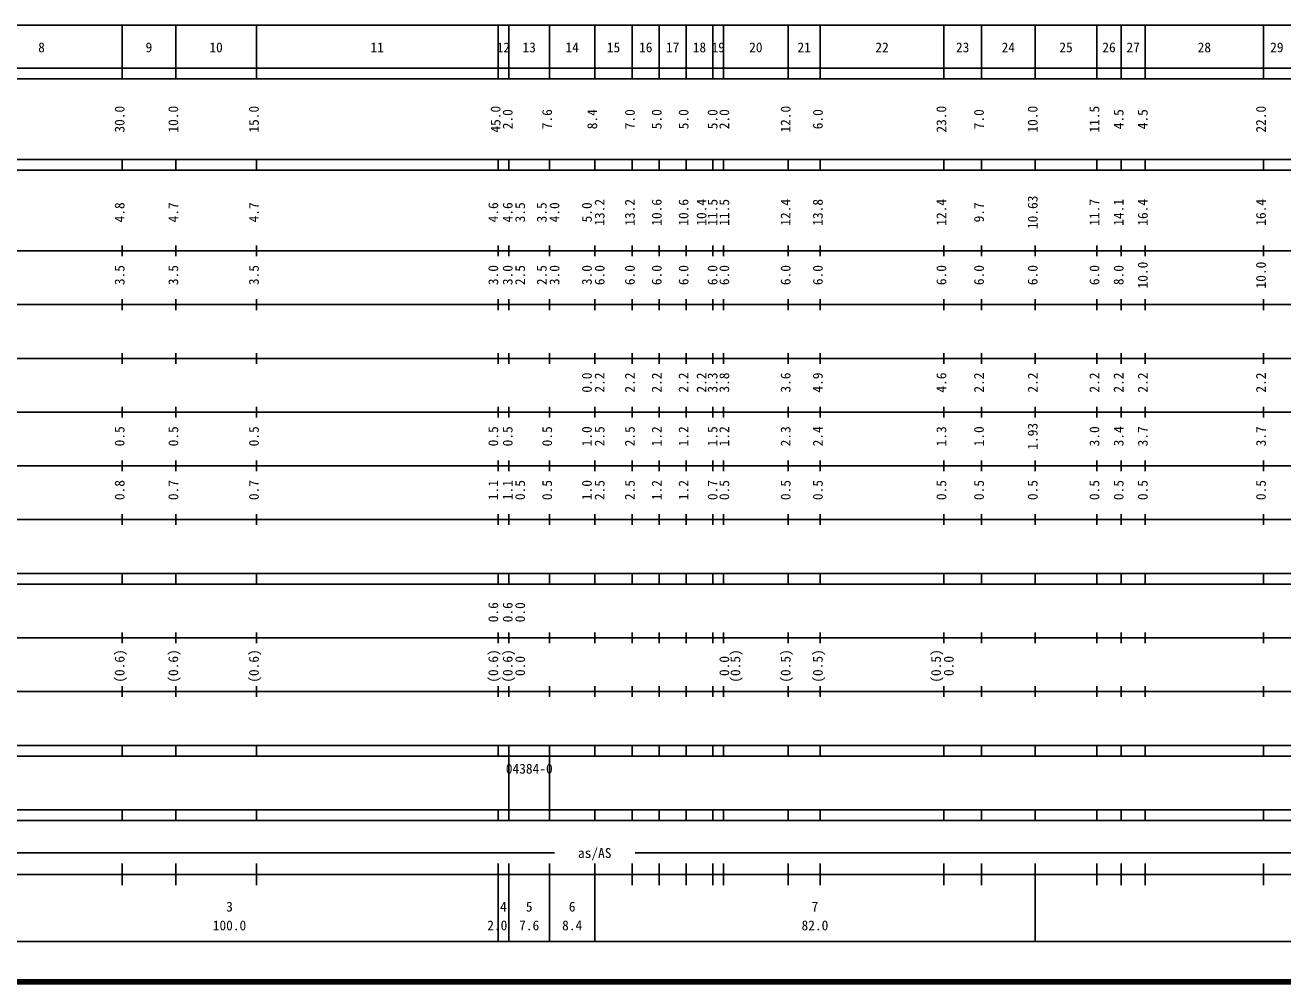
# Model space of a CAD drawing. Units: millimetres on the paper, enlarged 1000 times. Extents: x 40000 to 680000, y 20000 to 380000.
# Drawn here: x 279956 to 514117, y 20000 to 198000 of the extents above; entities that cross this region are included whole.
import ezdxf
from ezdxf.enums import TextEntityAlignment as Align

# ---------------------------------------------------------------- set-up
doc = ezdxf.new("R2010")
doc.units = ezdxf.units.MM
doc.header["$LTSCALE"] = 1000
doc.layers.add('M-TTL', color=2, linetype='Continuous', lineweight=140)
doc.layers.add('M-TTL-BAND', color=7, linetype='Continuous', lineweight=25)
doc.styles.add('ＭＳ ゴシック', font='')
doc.styles.get('ＭＳ ゴシック').set_extended_font_data('MS Gothic')

msp = doc.modelspace()

# ---------------------------------------------------------------- linework, layer by layer
at = {"layer": 'M-TTL'}
msp.add_line((40000, 20000), (680000, 20000), dxfattribs=at)
at = {"layer": 'M-TTL-BAND'}
for p, q in [((68000, 198000), (579000, 198000)), ((298000, 188000), (298000, 198000)), ((308000, 188000), (308000, 198000)), ((323000, 188000), (323000, 198000)), ((368000, 188000), (368000, 198000)), ((370000, 188000), (370000, 198000)), ((377600, 188000), (377600, 198000)), ((386000, 188000), (386000, 198000)), ((393000, 188000), (393000, 198000)), ((398000, 188000), (398000, 198000)), ((403000, 188000), (403000, 198000)), ((408000, 188000), (408000, 198000)), ((410000, 188000), (410000, 198000)), ((422000, 188000), (422000, 198000)), ((428000, 188000), (428000, 198000)), ((451000, 188000), (451000, 198000)), ((458000, 188000), (458000, 198000)), ((468000, 188000), (468000, 198000)), ((479500, 188000), (479500, 198000)), ((484000, 188000), (484000, 198000)), ((488500, 188000), (488500, 198000)), ((510500, 188000), (510500, 198000)), ((40000, 190000), (579000, 190000)), ((40000, 188000), (579000, 188000)), ((40000, 173000), (579000, 173000)), ((40000, 171000), (579000, 171000)), ((298000, 171000), (298000, 173000)), ((308000, 171000), (308000, 173000)), ((323000, 171000), (323000, 173000)), ((368000, 171000), (368000, 173000)), ((370000, 171000), (370000, 173000)), ((377600, 171000), (377600, 173000)), ((386000, 171000), (386000, 173000)), ((393000, 171000), (393000, 173000)), ((398000, 171000), (398000, 173000)), ((403000, 171000), (403000, 173000)), ((408000, 171000), (408000, 173000)), ((410000, 171000), (410000, 173000)), ((422000, 171000), (422000, 173000)), ((428000, 171000), (428000, 173000)), ((451000, 171000), (451000, 173000)), ((458000, 171000), (458000, 173000)), ((468000, 171000), (468000, 173000)), ((479500, 171000), (479500, 173000)), ((484000, 171000), (484000, 173000)), ((488500, 171000), (488500, 173000)), ((510500, 171000), (510500, 173000)), ((298000, 155000), (298000, 157000)), ((308000, 155000), (308000, 157000)), ((323000, 155000), (323000, 157000)), ((368000, 155000), (368000, 157000)), ((370000, 155000), (370000, 157000)), ((377600, 155000), (377600, 157000)), ((386000, 155000), (386000, 157000)), ((393000, 155000), (393000, 157000)), ((398000, 155000), (398000, 157000)), ((403000, 155000), (403000, 157000)), ((408000, 155000), (408000, 157000)), ((410000, 155000), (410000, 157000)), ((422000, 155000), (422000, 157000)), ((428000, 155000), (428000, 157000)), ((451000, 155000), (451000, 157000)), ((458000, 155000), (458000, 157000)), ((468000, 155000), (468000, 157000)), ((479500, 155000), (479500, 157000)), ((484000, 155000), (484000, 157000)), ((488500, 155000), (488500, 157000)), ((510500, 155000), (510500, 157000)), ((40000, 156000), (579000, 156000)), ((46000, 146000), (579000, 146000)), ((298000, 145000), (298000, 147000)), ((308000, 145000), (308000, 147000)), ((323000, 145000), (323000, 147000)), ((368000, 145000), (368000, 147000)), ((370000, 145000), (370000, 147000)), ((377600, 145000), (377600, 147000)), ((386000, 145000), (386000, 147000)), ((393000, 145000), (393000, 147000)), ((398000, 145000), (398000, 147000)), ((403000, 145000), (403000, 147000)), ((408000, 145000), (408000, 147000)), ((410000, 145000), (410000, 147000)), ((422000, 145000), (422000, 147000)), ((428000, 145000), (428000, 147000)), ((451000, 145000), (451000, 147000)), ((458000, 145000), (458000, 147000)), ((468000, 145000), (468000, 147000)), ((479500, 145000), (479500, 147000)), ((484000, 145000), (484000, 147000)), ((488500, 145000), (488500, 147000)), ((510500, 145000), (510500, 147000)), ((52000, 136000), (579000, 136000)), ((298000, 135000), (298000, 137000)), ((308000, 135000), (308000, 137000)), ((323000, 135000), (323000, 137000)), ((368000, 135000), (368000, 137000)), ((370000, 135000), (370000, 137000)), ((377600, 135000), (377600, 137000)), ((386000, 135000), (386000, 137000)), ((393000, 135000), (393000, 137000)), ((398000, 135000), (398000, 137000)), ((403000, 135000), (403000, 137000)), ((408000, 135000), (408000, 137000)), ((410000, 135000), (410000, 137000)), ((422000, 135000), (422000, 137000)), ((428000, 135000), (428000, 137000)), ((451000, 135000), (451000, 137000)), ((458000, 135000), (458000, 137000)), ((468000, 135000), (468000, 137000)), ((479500, 135000), (479500, 137000)), ((484000, 135000), (484000, 137000)), ((488500, 135000), (488500, 137000)), ((510500, 135000), (510500, 137000)), ((298000, 125000), (298000, 127000)), ((308000, 125000), (308000, 127000)), ((323000, 125000), (323000, 127000)), ((368000, 125000), (368000, 127000)), ((370000, 125000), (370000, 127000)), ((377600, 125000), (377600, 127000)), ((386000, 125000), (386000, 127000)), ((393000, 125000), (393000, 127000)), ((398000, 125000), (398000, 127000)), ((403000, 125000), (403000, 127000)), ((408000, 125000), (408000, 127000)), ((410000, 125000), (410000, 127000)), ((422000, 125000), (422000, 127000)), ((428000, 125000), (428000, 127000)), ((451000, 125000), (451000, 127000)), ((458000, 125000), (458000, 127000)), ((468000, 125000), (468000, 127000)), ((479500, 125000), (479500, 127000)), ((484000, 125000), (484000, 127000)), ((488500, 125000), (488500, 127000)), ((510500, 125000), (510500, 127000)), ((46000, 126000), (579000, 126000)), ((52000, 116000), (579000, 116000)), ((298000, 115000), (298000, 117000)), ((308000, 115000), (308000, 117000)), ((323000, 115000), (323000, 117000)), ((368000, 115000), (368000, 117000)), ((370000, 115000), (370000, 117000)), ((377600, 115000), (377600, 117000)), ((386000, 115000), (386000, 117000)), ((393000, 115000), (393000, 117000)), ((398000, 115000), (398000, 117000)), ((403000, 115000), (403000, 117000)), ((408000, 115000), (408000, 117000)), ((410000, 115000), (410000, 117000)), ((422000, 115000), (422000, 117000)), ((428000, 115000), (428000, 117000)), ((451000, 115000), (451000, 117000)), ((458000, 115000), (458000, 117000)), ((468000, 115000), (468000, 117000)), ((479500, 115000), (479500, 117000)), ((484000, 115000), (484000, 117000)), ((488500, 115000), (488500, 117000)), ((510500, 115000), (510500, 117000)), ((46000, 106000), (579000, 106000)), ((298000, 105000), (298000, 107000)), ((308000, 105000), (308000, 107000)), ((323000, 105000), (323000, 107000)), ((368000, 105000), (368000, 107000)), ((370000, 105000), (370000, 107000)), ((377600, 105000), (377600, 107000)), ((386000, 105000), (386000, 107000)), ((393000, 105000), (393000, 107000)), ((398000, 105000), (398000, 107000)), ((403000, 105000), (403000, 107000)), ((408000, 105000), (408000, 107000)), ((410000, 105000), (410000, 107000)), ((422000, 105000), (422000, 107000)), ((428000, 105000), (428000, 107000)), ((451000, 105000), (451000, 107000)), ((458000, 105000), (458000, 107000)), ((468000, 105000), (468000, 107000)), ((479500, 105000), (479500, 107000)), ((484000, 105000), (484000, 107000)), ((488500, 105000), (488500, 107000)), ((510500, 105000), (510500, 107000)), ((40000, 96000), (579000, 96000)), ((40000, 94000), (579000, 94000)), ((298000, 94000), (298000, 96000)), ((308000, 94000), (308000, 96000)), ((323000, 94000), (323000, 96000)), ((368000, 94000), (368000, 96000)), ((370000, 94000), (370000, 96000)), ((377600, 94000), (377600, 96000)), ((386000, 94000), (386000, 96000)), ((393000, 94000), (393000, 96000)), ((398000, 94000), (398000, 96000)), ((403000, 94000), (403000, 96000)), ((408000, 94000), (408000, 96000)), ((410000, 94000), (410000, 96000)), ((422000, 94000), (422000, 96000)), ((428000, 94000), (428000, 96000)), ((451000, 94000), (451000, 96000)), ((458000, 94000), (458000, 96000)), ((468000, 94000), (468000, 96000)), ((479500, 94000), (479500, 96000)), ((484000, 94000), (484000, 96000)), ((488500, 94000), (488500, 96000)), ((510500, 94000), (510500, 96000)), ((298000, 83000), (298000, 85000)), ((308000, 83000), (308000, 85000)), ((323000, 83000), (323000, 85000)), ((368000, 83000), (368000, 85000)), ((370000, 83000), (370000, 85000)), ((377600, 83000), (377600, 85000)), ((386000, 83000), (386000, 85000)), ((393000, 83000), (393000, 85000)), ((398000, 83000), (398000, 85000)), ((403000, 83000), (403000, 85000)), ((408000, 83000), (408000, 85000)), ((410000, 83000), (410000, 85000)), ((422000, 83000), (422000, 85000)), ((428000, 83000), (428000, 85000)), ((451000, 83000), (451000, 85000)), ((458000, 83000), (458000, 85000)), ((468000, 83000), (468000, 85000)), ((479500, 83000), (479500, 85000)), ((484000, 83000), (484000, 85000)), ((488500, 83000), (488500, 85000)), ((510500, 83000), (510500, 85000)), ((49000, 84000), (579000, 84000)), ((298000, 73000), (298000, 75000)), ((308000, 73000), (308000, 75000)), ((323000, 73000), (323000, 75000)), ((368000, 73000), (368000, 75000)), ((370000, 73000), (370000, 75000)), ((377600, 73000), (377600, 75000)), ((386000, 73000), (386000, 75000)), ((393000, 73000), (393000, 75000)), ((398000, 73000), (398000, 75000)), ((403000, 73000), (403000, 75000)), ((408000, 73000), (408000, 75000)), ((410000, 73000), (410000, 75000)), ((422000, 73000), (422000, 75000)), ((428000, 73000), (428000, 75000)), ((451000, 73000), (451000, 75000)), ((458000, 73000), (458000, 75000)), ((468000, 73000), (468000, 75000)), ((479500, 73000), (479500, 75000)), ((484000, 73000), (484000, 75000)), ((488500, 73000), (488500, 75000)), ((510500, 73000), (510500, 75000)), ((40000, 74000), (579000, 74000)), ((40000, 64000), (579000, 64000)), ((298000, 62000), (298000, 64000)), ((308000, 62000), (308000, 64000)), ((323000, 62000), (323000, 64000)), ((368000, 62000), (368000, 64000)), ((370000, 62000), (370000, 64000)), ((377600, 62000), (377600, 64000)), ((386000, 62000), (386000, 64000)), ((393000, 62000), (393000, 64000)), ((398000, 62000), (398000, 64000)), ((403000, 62000), (403000, 64000)), ((408000, 62000), (408000, 64000)), ((410000, 62000), (410000, 64000)), ((422000, 62000), (422000, 64000)), ((428000, 62000), (428000, 64000)), ((451000, 62000), (451000, 64000)), ((458000, 62000), (458000, 64000)), ((468000, 62000), (468000, 64000)), ((479500, 62000), (479500, 64000)), ((484000, 62000), (484000, 64000)), ((488500, 62000), (488500, 64000)), ((510500, 62000), (510500, 64000)), ((40000, 62000), (579000, 62000)), ((370000, 52000), (370000, 62000)), ((377600, 52000), (377600, 62000)), ((40000, 52000), (579000, 52000)), ((298000, 50000), (298000, 52000)), ((308000, 50000), (308000, 52000)), ((323000, 50000), (323000, 52000)), ((368000, 50000), (368000, 52000)), ((370000, 50000), (370000, 52000)), ((377600, 50000), (377600, 52000)), ((386000, 50000), (386000, 52000)), ((393000, 50000), (393000, 52000)), ((398000, 50000), (398000, 52000)), ((403000, 50000), (403000, 52000)), ((408000, 50000), (408000, 52000)), ((410000, 50000), (410000, 52000)), ((422000, 50000), (422000, 52000)), ((428000, 50000), (428000, 52000)), ((451000, 50000), (451000, 52000)), ((458000, 50000), (458000, 52000)), ((468000, 50000), (468000, 52000)), ((479500, 50000), (479500, 52000)), ((484000, 50000), (484000, 52000)), ((488500, 50000), (488500, 52000)), ((510500, 50000), (510500, 52000)), ((40000, 50000), (579000, 50000)), ((71000, 44000), (378500, 44000)), ((393500, 44000), (565000, 44000)), ((40000, 40000), (579000, 40000)), ((298000, 38000), (298000, 42000)), ((308000, 38000), (308000, 42000)), ((323000, 38000), (323000, 42000)), ((368000, 27500), (368000, 42000)), ((370000, 27500), (370000, 42000)), ((377600, 27500), (377600, 42000)), ((386000, 27500), (386000, 42000)), ((393000, 38000), (393000, 42000)), ((398000, 38000), (398000, 42000)), ((403000, 38000), (403000, 42000)), ((408000, 38000), (408000, 42000)), ((410000, 38000), (410000, 42000)), ((422000, 38000), (422000, 42000)), ((428000, 38000), (428000, 42000)), ((451000, 38000), (451000, 42000)), ((458000, 38000), (458000, 42000)), ((468000, 27500), (468000, 42000)), ((479500, 38000), (479500, 42000)), ((484000, 38000), (484000, 42000)), ((488500, 38000), (488500, 42000)), ((510500, 38000), (510500, 42000)), ((68000, 27500), (579000, 27500))]:
    msp.add_line(p, q, dxfattribs=at)

# ---------------------------------------------------------------- texts
at = {"layer": 'M-TTL-BAND', "style": 'ＭＳ ゴシック'}
for s, p in [('8', (283000, 192405)), ('9', (303000, 192405)), ('10', (315500, 192405)), ('11', (345500, 192405)), ('12', (369000, 192405)), ('13', (373800, 192405)), ('14', (381800, 192405)), ('15', (389500, 192405)), ('16', (395500, 192405)), ('17', (400500, 192405)), ('18', (405500, 192405)), ('19', (409000, 192405)), ('20', (416000, 192405)), ('21', (425000, 192405)), ('22', (439500, 192405)), ('23', (454500, 192405)), ('24', (463000, 192405)), ('25', (473750, 192405)), ('26', (481750, 192405)), ('27', (486250, 192405)), ('28', (499500, 192405)), ('29', (513000, 192405)), ('as/AS', (386000, 42500)), ('3', (318000, 32523)), ('4', (369000, 32523)), ('5', (373800, 32523)), ('6', (381800, 32523)), ('7', (427000, 32523)), ('100.0', (318000, 29033)), ('2.0', (367860, 29033)), ('7.6', (373800, 29033)), ('8.4', (381800, 29033)), ('82.0', (427000, 29033))]:
    msp.add_text(s, height=1833, dxfattribs=at).set_placement(p, align=Align.BOTTOM_CENTER)
for s, p in [('30.0', (299000, 180500)), ('10.0', (309000, 180500)), ('15.0', (324000, 180500)), ('45.0', (369000, 180500)), ('12.0', (423000, 180500)), ('23.0', (452000, 180500)), ('10.0', (469000, 180500)), ('11.5', (480500, 180500)), ('22.0', (511500, 180500)), ('2.0', (371250, 180500)), ('7.6', (378600, 180500)), ('8.4', (387000, 180500)), ('7.0', (394000, 180500)), ('5.0', (399000, 180500)), ('5.0', (404000, 180500)), ('5.0', (409400, 180500)), ('2.0', (411582, 180500)), ('6.0', (429000, 180500)), ('7.0', (459000, 180500)), ('4.5', (485000, 180500)), ('4.5', (489500, 180500)), ('4.8', (299000, 163174)), ('4.7', (309000, 163174)), ('4.7', (324000, 163174)), ('4.6', (368570, 163174)), ('4.6', (371250, 163174)), ('3.5', (373570, 163174)), ('3.5', (377600, 163174)), ('4.0', (379970, 163174)), ('5.0', (386000, 163174)), ('13.2', (388370, 163174)), ('13.2', (394000, 163174)), ('10.6', (399000, 163174)), ('10.6', (404000, 163174)), ('10.4', (407343, 163174)), ('11.5', (409400, 163174)), ('11.5', (411582, 163174)), ('12.4', (423000, 163174)), ('13.8', (429000, 163174)), ('12.4', (452000, 163174)), ('9.7', (459000, 163174)), ('10.63', (469000, 163174)), ('11.7', (480500, 163174)), ('14.1', (485000, 163174)), ('16.4', (489500, 163174)), ('16.4', (511500, 163174)), ('3.5', (299000, 151500)), ('3.5', (309000, 151500)), ('3.5', (324000, 151500)), ('3.0', (368570, 151500)), ('3.0', (371250, 151500)), ('2.5', (373570, 151500)), ('2.5', (377600, 151500)), ('3.0', (379970, 151500)), ('3.0', (386000, 151500)), ('6.0', (388370, 151500)), ('6.0', (394000, 151500)), ('6.0', (399000, 151500)), ('6.0', (404000, 151500)), ('6.0', (409400, 151500)), ('6.0', (411582, 151500)), ('6.0', (423000, 151500)), ('6.0', (429000, 151500)), ('6.0', (452000, 151500)), ('6.0', (459000, 151500)), ('6.0', (469000, 151500)), ('6.0', (480500, 151500)), ('8.0', (485000, 151500)), ('10.0', (489500, 151500)), ('10.0', (511500, 151500)), ('0.0', (386000, 131500)), ('2.2', (388370, 131500)), ('2.2', (394000, 131500)), ('2.2', (399000, 131500)), ('2.2', (404000, 131500)), ('2.2', (407343, 131500)), ('3.3', (409400, 131500)), ('3.8', (411582, 131500)), ('3.6', (423000, 131500)), ('4.9', (429000, 131500)), ('4.6', (452000, 131500)), ('2.2', (459000, 131500)), ('2.2', (469000, 131500)), ('2.2', (480500, 131500)), ('2.2', (485000, 131500)), ('2.2', (489500, 131500)), ('2.2', (511500, 131500)), ('0.5', (299000, 121500)), ('0.5', (309000, 121500)), ('0.5', (324000, 121500)), ('0.5', (368570, 121500)), ('0.5', (371250, 121500)), ('0.5', (378600, 121500)), ('1.0', (386000, 121500)), ('2.5', (388370, 121500)), ('2.5', (394000, 121500)), ('1.2', (399000, 121500)), ('1.2', (404000, 121500)), ('1.5', (409400, 121500)), ('1.2', (411582, 121500)), ('2.3', (423000, 121500)), ('2.4', (429000, 121500)), ('1.3', (452000, 121500)), ('1.0', (459000, 121500)), ('1.93', (469000, 121500)), ('3.0', (480500, 121500)), ('3.4', (485000, 121500)), ('3.7', (489500, 121500)), ('3.7', (511500, 121500)), ('0.8', (299000, 111500)), ('0.7', (309000, 111500)), ('0.7', (324000, 111500)), ('1.1', (368570, 111500)), ('1.1', (371250, 111500)), ('0.5', (373570, 111500)), ('0.5', (378600, 111500)), ('1.0', (386000, 111500)), ('2.5', (388370, 111500)), ('2.5', (394000, 111500)), ('1.2', (399000, 111500)), ('1.2', (404000, 111500)), ('0.7', (409400, 111500)), ('0.5', (411582, 111500)), ('0.5', (423000, 111500)), ('0.5', (429000, 111500)), ('0.5', (452000, 111500)), ('0.5', (459000, 111500)), ('0.5', (469000, 111500)), ('0.5', (480500, 111500)), ('0.5', (485000, 111500)), ('0.5', (489500, 111500)), ('0.5', (511500, 111500)), ('0.6', (368570, 88764)), ('0.6', (371250, 88764)), ('0.0', (373570, 88764)), ('(0.6)', (299000, 78764)), ('(0.6)', (309000, 78764)), ('(0.6)', (324000, 78764)), ('(0.6)', (368570, 78764)), ('(0.6)', (371250, 78764)), ('0.0', (373570, 78764)), ('0.0', (411582, 78764)), ('(0.5)', (413642, 78764)), ('(0.5)', (423000, 78764)), ('(0.5)', (429000, 78764)), ('(0.5)', (451000, 78764)), ('0.0', (453370, 78764))]:
    msp.add_text(s, height=1833, rotation=90, dxfattribs=at).set_placement(p, align=Align.BOTTOM_CENTER)
msp.add_text('04384-0', height=1833, dxfattribs=at).set_placement((373809, 59655), align=Align.MIDDLE_CENTER)

doc.saveas('drawing.dxf')
